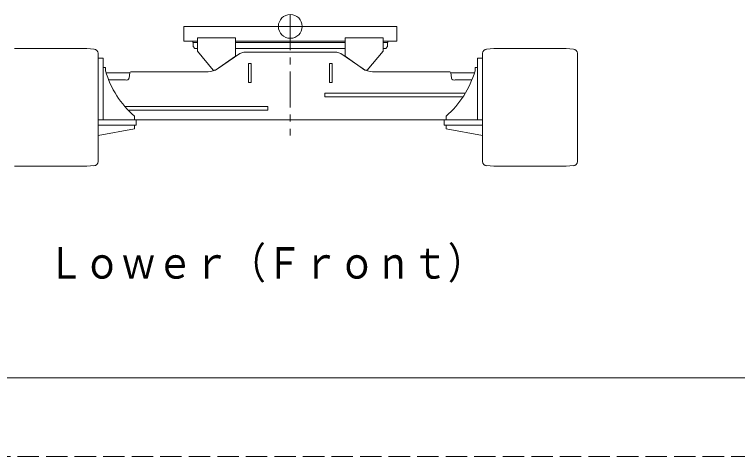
# Model space of a CAD drawing. Units: millimetres on the paper. Extents: x -420 to 420, y -297 to 297.
# Drawn here: x -148.9 to -47.6, y -297 to -235.1 of the extents above; entities that cross this region are included whole.
import ezdxf
from ezdxf.enums import TextEntityAlignment as Align

# ---------------------------------------------------------------- set-up
doc = ezdxf.new("R2010")
doc.units = ezdxf.units.MM
doc.linetypes.add('CHAIN1', pattern=[8, 5, -1, 1, -1])
doc.linetypes.add('DASHED3', pattern=[4, 3, -1])
doc.layers.add('0-0_0', color=7, linetype='Continuous', lineweight=18)
doc.layers.add('0-1_1', color=7, linetype='Continuous', lineweight=18)
doc.styles.add('ＭＳ ゴシック', font='')
doc.styles.get('ＭＳ ゴシック').set_extended_font_data('MS Gothic')

msp = doc.modelspace()

# ---------------------------------------------------------------- linework, layer by layer
at = {"layer": '0-0_0', "color": 3, "linetype": 'CHAIN1'}
for p, q in [((-110.276, -235.12), (-110.276, -252.051)), ((-111.943, -236.787), (-108.61, -236.787))]:
    msp.add_line(p, q, dxfattribs=at)
at = {"layer": '0-0_0'}
for p, q in [((-125.193, -236.787), (-125.193, -238.87)), ((-125.193, -236.787), (-95.36, -236.787)), ((-95.36, -236.787), (-95.36, -238.87)), ((-125.193, -238.87), (-123.276, -238.87)), ((-123.926, -238.87), (-123.926, -239.061)), ((-123.901, -239.62), (-123.901, -239.037)), ((-123.901, -239.037), (-123.276, -239.037)), ((-117.943, -238.37), (-123.276, -238.37)), ((-123.276, -240.265), (-123.276, -238.37)), ((-117.943, -240.964), (-117.943, -238.37)), ((-117.943, -238.87), (-102.61, -238.87)), ((-117.943, -239.037), (-110.276, -239.037)), ((-102.61, -239.037), (-110.276, -239.037)), ((-102.61, -238.37), (-97.277, -238.37)), ((-102.61, -240.964), (-102.61, -238.37)), ((-97.277, -240.265), (-97.277, -238.37)), ((-97.277, -238.87), (-95.36, -238.87)), ((-96.652, -239.037), (-97.277, -239.037)), ((-96.652, -239.62), (-96.652, -239.037)), ((-96.627, -238.87), (-96.627, -239.061)), ((-138.795, -239.903), (-148.927, -239.903)), ((-138.787, -239.904), (-137.773, -239.989)), ((-123.651, -239.87), (-123.901, -239.62)), ((-123.651, -239.87), (-123.901, -239.62)), ((-123.651, -239.87), (-123.251, -239.87)), ((-123.651, -239.87), (-123.251, -239.87)), ((-117.943, -239.87), (-110.276, -239.87)), ((-102.61, -239.87), (-110.276, -239.87)), ((-96.902, -239.87), (-97.302, -239.87)), ((-96.902, -239.87), (-96.652, -239.62)), ((-81.766, -239.904), (-82.78, -239.989)), ((-81.757, -239.903), (-71.626, -239.903)), ((-71.622, -239.904), (-70.607, -239.989)), ((-137.195, -240.56), (-137.195, -255.714)), ((-121.063, -242.902), (-123.276, -240.265)), ((-117.943, -240.964), (-120.737, -242.902)), ((-117.37, -240.567), (-120.48, -242.724)), ((-116.798, -240.403), (-117.37, -240.567)), ((-116.798, -240.403), (-103.755, -240.403)), ((-103.183, -240.567), (-103.755, -240.403)), ((-103.183, -240.567), (-100.073, -242.724)), ((-102.61, -240.964), (-99.815, -242.902)), ((-99.49, -242.902), (-97.277, -240.265)), ((-83.357, -240.56), (-83.357, -255.714)), ((-70.03, -240.559), (-70.03, -255.71)), ((-137.159, -241.22), (-136.493, -241.22)), ((-137.159, -241.22), (-136.493, -241.22)), ((-136.493, -249.87), (-136.493, -241.22)), ((-136.493, -244.894), (-136.493, -241.22)), ((-116.143, -244.653), (-116.143, -241.987)), ((-116.143, -241.987), (-115.776, -241.987)), ((-115.776, -244.653), (-115.776, -241.987)), ((-104.776, -244.653), (-104.776, -241.987)), ((-104.41, -241.987), (-104.776, -241.987)), ((-104.41, -244.653), (-104.41, -241.987)), ((-83.393, -241.22), (-84.06, -241.22)), ((-84.06, -244.894), (-84.06, -241.22)), ((-136.159, -242.553), (-136.493, -242.553)), ((-136.159, -243.02), (-136.159, -242.553)), ((-121.8, -243.137), (-132.612, -243.137)), ((-120.737, -242.902), (-121.063, -242.902)), ((-99.815, -242.902), (-99.49, -242.902)), ((-98.76, -243.137), (-87.941, -243.137)), ((-84.393, -243.02), (-84.393, -242.553)), ((-84.393, -242.553), (-84.06, -242.553)), ((-132.781, -243.3), (-136.075, -243.3)), ((-132.869, -244.011), (-132.777, -243.266)), ((-87.684, -244.011), (-87.775, -243.266)), ((-87.771, -243.3), (-84.478, -243.3)), ((-84.06, -243.52), (-84.06, -249.87)), ((-133.375, -244.27), (-135.652, -244.27)), ((-116.143, -244.653), (-115.776, -244.653)), ((-104.41, -244.653), (-104.776, -244.653)), ((-87.178, -244.27), (-84.901, -244.27)), ((-105.426, -246.67), (-105.426, -246.137)), ((-85.745, -246.137), (-105.426, -246.137)), ((-86.08, -246.67), (-105.426, -246.67)), ((-97.91, -246.67), (-98.227, -246.67)), ((-133.378, -248.003), (-113.41, -248.003)), ((-113.41, -248.003), (-113.41, -248.537)), ((-132.845, -248.537), (-113.41, -248.537)), ((-137.195, -249.87), (-88.693, -249.87)), ((-132.109, -249.37), (-132.109, -249.87)), ((-131.859, -249.87), (-131.859, -250.62)), ((-88.693, -249.87), (-88.693, -250.62)), ((-83.357, -249.87), (-88.693, -249.87)), ((-88.443, -249.37), (-88.443, -249.87)), ((-131.859, -250.62), (-137.195, -250.62)), ((-132.109, -251.12), (-137.195, -252.057)), ((-132.109, -251.12), (-132.109, -250.62)), ((-88.693, -250.62), (-83.357, -250.62)), ((-88.443, -251.12), (-88.443, -250.62)), ((-88.443, -251.12), (-83.357, -252.057)), ((-137.773, -256.284), (-138.787, -256.369)), ((-82.78, -256.284), (-81.762, -256.37)), ((-70.607, -256.284), (-71.622, -256.369)), ((-148.927, -256.37), (-138.791, -256.37)), ((-71.626, -256.37), (-81.762, -256.37))]:
    msp.add_line(p, q, dxfattribs=at)
msp.add_circle((-110.276, -236.787), 1.667, dxfattribs=at)
for centre, radius, start, end in [((-137.826, -240.62), 0.633, 5.78433, 90.00002), ((-82.727, -240.62), 0.633, 89.99998, 174.21567), ((-70.66, -240.62), 0.633, 5.78435, 85.19826), ((-123.351, -239.317), 13.333, 196.12375, 228.93506), ((-132.612, -243.303), 0.167, 89.99996, 172.99996), ((-121.8, -240.82), 2.317, 269.99998, 304.74329), ((-98.753, -240.82), 2.317, 235.25672, 270.00004), ((-97.202, -239.317), 13.333, 311.06494, 343.87625), ((-87.941, -243.303), 0.167, 7.00004, 90.00004), ((-133.199, -243.987), 0.333, 238.20885, 352.99997), ((-87.353, -243.987), 0.333, 187.00002, 301.79115), ((-137.826, -255.653), 0.633, 269.99996, 354.21563), ((-82.727, -255.653), 0.633, 185.78437, 270.00004), ((-70.66, -255.653), 0.633, 269.99998, 354.21563)]:
    msp.add_arc(centre, radius, start, end, dxfattribs=at)
at = {"layer": '0-1_1'}
msp.add_line((-411.5, -286), (411.5, -286), dxfattribs=at)
at = {"layer": '0-1_1', "linetype": 'DASHED3'}
msp.add_line((-420.5, -297), (420.5, -297), dxfattribs=at)

# ---------------------------------------------------------------- texts
at = {"layer": '0-0_0', "style": 'ＭＳ ゴシック', "width": 0.85}
msp.add_text('Ｌｏｗｅｒ（Ｆｒｏｎｔ）', height=4.399, dxfattribs=at).set_placement((-144.3, -273.416), align=Align.BOTTOM_LEFT)

doc.saveas('drawing.dxf')
